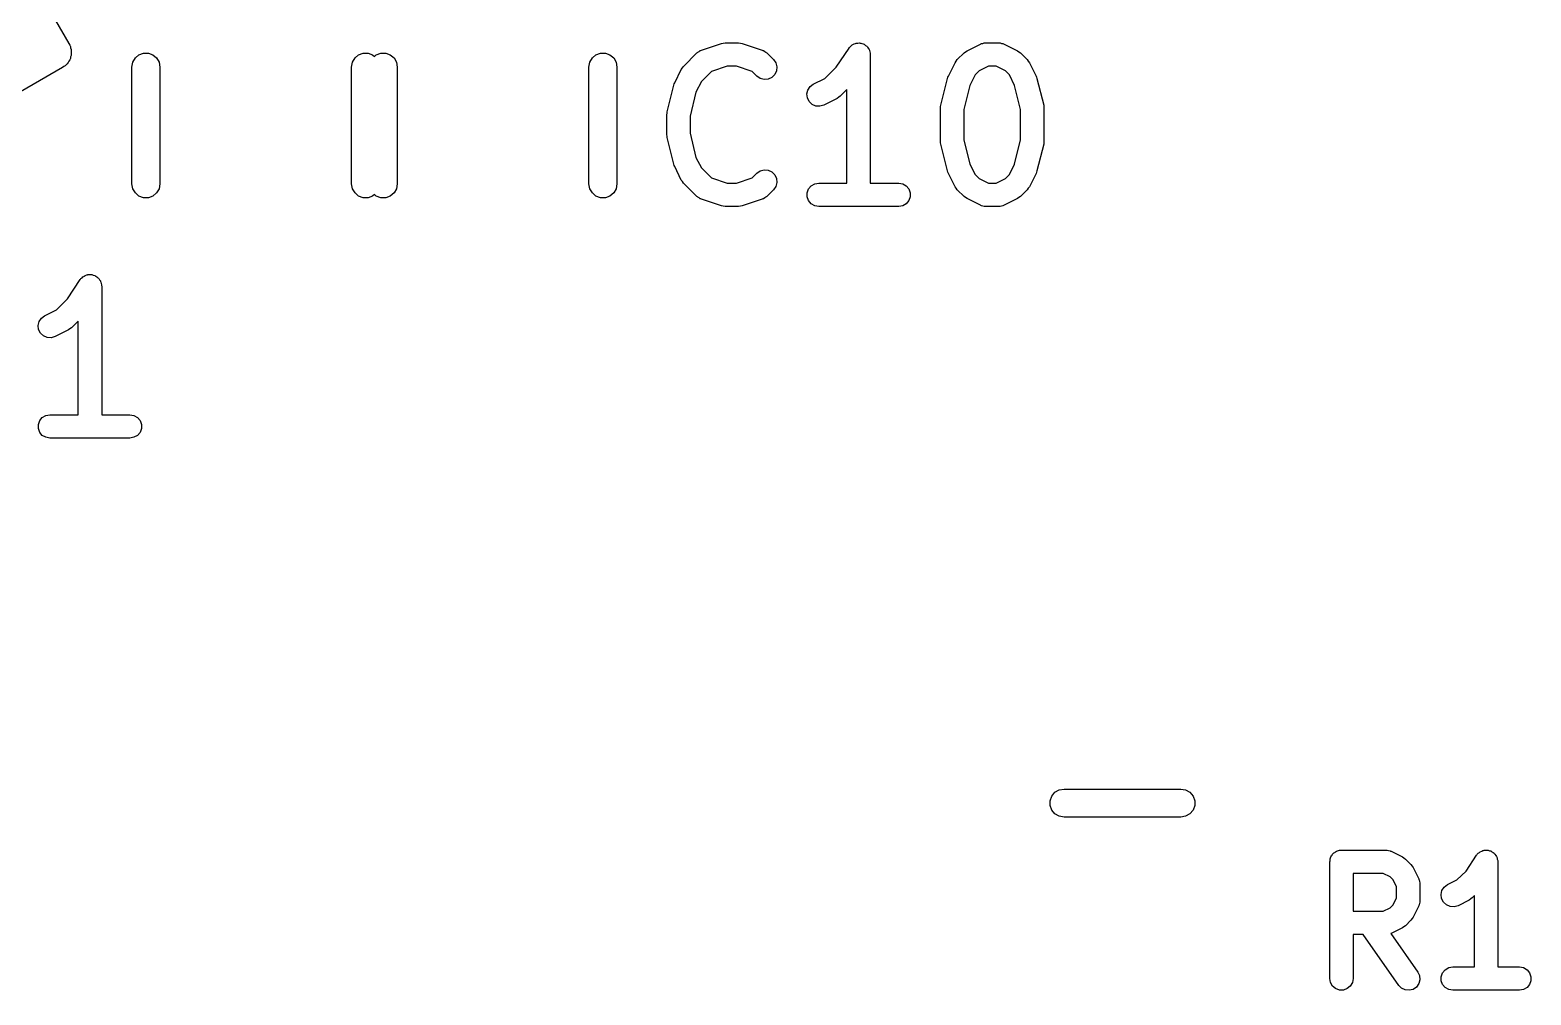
# Model space of a CAD drawing. Extents: x 83.4 to 168.1, y -157.3 to -85.4.
# Drawn here: x 134.56 to 140.99, y -102.57 to -98.44 of the extents above; entities that cross this region are included whole.
import ezdxf

# ---------------------------------------------------------------- set-up
doc = ezdxf.new("R2010")
doc.units = 0
doc.header["$MEASUREMENT"] = 0
doc.layers.add('BLACK', color=7, linetype='CONTINUOUS')

msp = doc.modelspace()

# ---------------------------------------------------------------- linework, layer by layer
at = {"layer": 'Black'}
for p, q in [((127.181, -85.4222), (134.731, -98.4991)), ((134.731, -98.4991), (134.734, -98.5053)), ((134.734, -98.5053), (134.737, -98.511)), ((134.737, -98.511), (134.738, -98.5175)), ((134.738, -98.5175), (134.74, -98.5236)), ((134.74, -98.5236), (134.74, -98.5302)), ((137.437, -98.527), (137.523, -98.4985)), ((137.523, -98.4985), (137.531, -98.4973)), ((137.531, -98.4973), (137.539, -98.4959)), ((137.539, -98.4959), (137.596, -98.4959)), ((137.596, -98.4959), (137.604, -98.4973)), ((137.604, -98.4973), (137.612, -98.4985)), ((137.612, -98.4985), (137.697, -98.527)), ((138.014, -98.5998), (138.069, -98.5182)), ((138.069, -98.5182), (138.07, -98.5162)), ((138.07, -98.5162), (138.072, -98.5138)), ((138.072, -98.5138), (138.076, -98.5099)), ((138.076, -98.5099), (138.081, -98.5056)), ((138.081, -98.5056), (138.083, -98.5044)), ((138.083, -98.5044), (138.085, -98.5026)), ((138.085, -98.5026), (138.091, -98.5006)), ((138.091, -98.5006), (138.096, -98.4979)), ((138.096, -98.4979), (138.099, -98.4976)), ((138.099, -98.4976), (138.101, -98.4967)), ((138.101, -98.4967), (138.107, -98.4967)), ((138.107, -98.4967), (138.113, -98.496)), ((138.113, -98.496), (138.116, -98.4967)), ((138.116, -98.4967), (138.119, -98.4967)), ((138.119, -98.4967), (138.124, -98.4987)), ((138.124, -98.4987), (138.13, -98.5001)), ((138.13, -98.5001), (138.133, -98.5017)), ((138.133, -98.5017), (138.135, -98.5026)), ((138.135, -98.5026), (138.14, -98.5064)), ((138.14, -98.5064), (138.145, -98.5098)), ((138.145, -98.5098), (138.146, -98.512)), ((138.146, -98.512), (138.148, -98.5138)), ((138.148, -98.5138), (138.151, -98.5189)), ((138.151, -98.5189), (138.155, -98.5238)), ((138.574, -98.5298), (138.631, -98.5012)), ((138.631, -98.5012), (138.633, -98.5004)), ((138.633, -98.5004), (138.636, -98.4989)), ((138.636, -98.4989), (138.642, -98.4979)), ((138.642, -98.4979), (138.647, -98.4962)), ((138.647, -98.4962), (138.65, -98.4964)), ((138.65, -98.4964), (138.653, -98.4959)), ((138.653, -98.4959), (138.71, -98.4959)), ((138.71, -98.4959), (138.713, -98.4964)), ((138.713, -98.4964), (138.716, -98.4962)), ((138.716, -98.4962), (138.722, -98.4979)), ((138.722, -98.4979), (138.727, -98.4989)), ((138.727, -98.4989), (138.73, -98.5004)), ((138.73, -98.5004), (138.733, -98.5012)), ((138.733, -98.5012), (138.79, -98.5298)), ((134.724, -98.5849), (134.719, -98.5891)), ((134.727, -98.5792), (134.724, -98.5849)), ((134.731, -98.5741), (134.727, -98.5792)), ((134.734, -98.568), (134.731, -98.5741)), ((134.737, -98.5623), (134.734, -98.568)), ((134.738, -98.5558), (134.737, -98.5623)), ((134.74, -98.5497), (134.738, -98.5558)), ((134.74, -98.5302), (134.741, -98.5366)), ((134.741, -98.5366), (134.74, -98.5431)), ((134.74, -98.5431), (134.74, -98.5497)), ((135, -98.5991), (135.004, -98.5786)), ((135.004, -98.5786), (135.015, -98.5605)), ((135.015, -98.5605), (135.03, -98.5471)), ((135.03, -98.5471), (135.05, -98.54)), ((135.05, -98.54), (135.071, -98.54)), ((135.071, -98.54), (135.09, -98.5471)), ((135.09, -98.5471), (135.106, -98.5605)), ((135.106, -98.5605), (135.117, -98.5786)), ((135.117, -98.5786), (135.12, -98.5991)), ((135.94, -98.5991), (135.944, -98.5786)), ((135.944, -98.5786), (135.955, -98.5605)), ((135.955, -98.5605), (135.97, -98.5471)), ((135.97, -98.5471), (135.99, -98.54)), ((135.99, -98.54), (136.011, -98.54)), ((136.011, -98.54), (136.03, -98.5471)), ((136.03, -98.5471), (136.038, -98.5538)), ((136.038, -98.5538), (136.046, -98.5471)), ((136.046, -98.5471), (136.066, -98.54)), ((136.066, -98.54), (136.087, -98.54)), ((136.087, -98.54), (136.106, -98.5471)), ((136.106, -98.5471), (136.122, -98.5605)), ((136.122, -98.5605), (136.133, -98.5786)), ((136.133, -98.5786), (136.136, -98.5991)), ((136.956, -98.5991), (136.96, -98.5786)), ((136.96, -98.5786), (136.971, -98.5605)), ((136.971, -98.5605), (136.986, -98.5471)), ((136.986, -98.5471), (137.006, -98.54)), ((137.006, -98.54), (137.027, -98.54)), ((137.027, -98.54), (137.046, -98.5471)), ((137.046, -98.5471), (137.062, -98.5605)), ((137.062, -98.5605), (137.073, -98.5786)), ((137.073, -98.5786), (137.076, -98.5991)), ((137.361, -98.5963), (137.418, -98.5391)), ((137.418, -98.5391), (137.42, -98.5375)), ((137.42, -98.5375), (137.422, -98.5353)), ((137.422, -98.5353), (137.427, -98.5325)), ((137.427, -98.5325), (137.432, -98.5292)), ((137.432, -98.5292), (137.435, -98.5284)), ((137.435, -98.5284), (137.437, -98.527)), ((137.697, -98.527), (137.7, -98.5284)), ((137.7, -98.5284), (137.703, -98.5292)), ((137.703, -98.5292), (137.708, -98.5325)), ((137.708, -98.5325), (137.713, -98.5353)), ((137.713, -98.5353), (137.715, -98.5375)), ((137.715, -98.5375), (137.717, -98.5391)), ((137.717, -98.5391), (137.746, -98.5677)), ((137.746, -98.5677), (137.755, -98.5819)), ((137.755, -98.5819), (137.76, -98.5987)), ((138.155, -98.5238), (138.156, -98.5264)), ((138.156, -98.5264), (138.157, -98.5288)), ((138.157, -98.5288), (138.158, -98.5347)), ((138.158, -98.5347), (138.16, -98.5404)), ((138.16, -98.5404), (138.16, -98.5432)), ((138.16, -98.5432), (138.16, -98.5459)), ((138.16, -98.5459), (138.16, -99.0959)), ((138.494, -98.6378), (138.523, -98.5807)), ((138.523, -98.5807), (138.527, -98.5743)), ((138.527, -98.5743), (138.532, -98.5677)), ((138.532, -98.5677), (138.561, -98.5391)), ((138.561, -98.5391), (138.567, -98.5345)), ((138.567, -98.5345), (138.574, -98.5298)), ((138.79, -98.5298), (138.796, -98.5345)), ((138.796, -98.5345), (138.803, -98.5391)), ((138.803, -98.5391), (138.831, -98.5677)), ((138.831, -98.5677), (138.836, -98.5743)), ((138.836, -98.5743), (138.841, -98.5807)), ((138.841, -98.5807), (138.869, -98.6378)), ((134.704, -98.6016), (123.272, -105.202)), ((134.709, -98.5974), (134.704, -98.6016)), ((134.715, -98.5941), (134.709, -98.5974)), ((134.719, -98.5891), (134.715, -98.5941)), ((135, -99.0991), (135, -98.5991)), ((135.12, -98.5991), (135.12, -99.0991)), ((135.94, -99.0991), (135.94, -98.5991)), ((136.136, -98.5991), (136.136, -99.0991)), ((136.956, -99.0991), (136.956, -98.5991)), ((137.076, -98.5991), (137.076, -99.0991)), ((137.323, -98.6664), (137.351, -98.6093)), ((137.351, -98.6093), (137.356, -98.6028)), ((137.356, -98.6028), (137.361, -98.5963)), ((137.48, -98.6182), (137.437, -98.6612)), ((137.547, -98.5959), (137.48, -98.6182)), ((137.588, -98.5959), (137.547, -98.5959)), ((137.655, -98.6182), (137.588, -98.5959)), ((137.675, -98.6384), (137.655, -98.6182)), ((137.689, -98.6484), (137.675, -98.6384)), ((137.706, -98.6529), (137.689, -98.6484)), ((137.723, -98.6514), (137.706, -98.6529)), ((137.739, -98.644), (137.723, -98.6514)), ((137.751, -98.6317), (137.739, -98.644)), ((137.758, -98.616), (137.751, -98.6317)), ((137.76, -98.5987), (137.758, -98.616)), ((137.916, -98.6726), (137.966, -98.6477)), ((137.966, -98.6477), (138.014, -98.5998)), ((138.462, -98.7624), (138.49, -98.6481)), ((138.49, -98.6481), (138.492, -98.6431)), ((138.492, -98.6431), (138.494, -98.6378)), ((138.608, -98.6327), (138.586, -98.6776)), ((138.626, -98.6156), (138.608, -98.6327)), ((138.665, -98.5959), (138.626, -98.6156)), ((138.698, -98.5959), (138.665, -98.5959)), ((138.738, -98.6156), (138.698, -98.5959)), ((138.755, -98.6327), (138.738, -98.6156)), ((138.777, -98.6776), (138.755, -98.6327)), ((138.869, -98.6378), (138.871, -98.6431)), ((138.871, -98.6431), (138.873, -98.6481)), ((138.873, -98.6481), (138.902, -98.7624)), ((137.29, -98.7909), (137.319, -98.6766)), ((137.319, -98.6766), (137.321, -98.6716)), ((137.321, -98.6716), (137.323, -98.6664)), ((137.414, -98.7062), (137.389, -98.8092)), ((137.437, -98.6612), (137.414, -98.7062)), ((137.889, -98.7143), (137.893, -98.6975)), ((137.891, -98.7316), (137.889, -98.7143)), ((137.893, -98.6975), (137.902, -98.683)), ((137.902, -98.683), (137.916, -98.6726)), ((138.06, -98.6952), (138.031, -98.7241)), ((138.06, -99.0959), (138.06, -98.6952)), ((138.586, -98.6776), (138.56, -98.7806)), ((138.803, -98.7806), (138.777, -98.6776)), ((137.899, -98.7471), (137.891, -98.7316)), ((137.911, -98.7591), (137.899, -98.7471)), ((137.927, -98.766), (137.911, -98.7591)), ((137.944, -98.767), (137.927, -98.766)), ((137.961, -98.7621), (137.944, -98.767)), ((138.018, -98.7335), (137.961, -98.7621)), ((138.025, -98.7287), (138.018, -98.7335)), ((138.031, -98.7241), (138.025, -98.7287)), ((138.46, -98.7745), (138.461, -98.7685)), ((138.46, -98.9173), (138.46, -98.7745)), ((138.461, -98.7685), (138.462, -98.7624)), ((138.56, -98.7806), (138.56, -98.9112)), ((138.803, -98.9112), (138.803, -98.7806)), ((138.902, -98.7624), (138.902, -98.7685)), ((138.902, -98.7685), (138.903, -98.7745)), ((138.903, -98.7745), (138.903, -98.9173)), ((137.289, -98.8031), (137.29, -98.797)), ((137.289, -98.8888), (137.289, -98.8031)), ((137.29, -98.797), (137.29, -98.7909)), ((137.389, -98.8092), (137.389, -98.8826)), ((137.29, -98.8948), (137.289, -98.8888)), ((137.29, -98.9009), (137.29, -98.8948)), ((137.319, -99.0152), (137.29, -98.9009)), ((137.389, -98.8826), (137.414, -98.9856)), ((138.461, -98.9234), (138.46, -98.9173)), ((138.462, -98.9295), (138.461, -98.9234)), ((138.49, -99.0438), (138.462, -98.9295)), ((138.56, -98.9112), (138.586, -99.0142)), ((138.777, -99.0142), (138.803, -98.9112)), ((138.902, -98.9295), (138.873, -99.0438)), ((138.903, -98.9173), (138.902, -98.9234)), ((138.902, -98.9234), (138.902, -98.9295)), ((137.321, -99.0202), (137.319, -99.0152)), ((137.323, -99.0254), (137.321, -99.0202)), ((137.351, -99.0826), (137.323, -99.0254)), ((137.414, -98.9856), (137.437, -99.0306)), ((137.437, -99.0306), (137.48, -99.0736)), ((138.586, -99.0142), (138.608, -99.0592)), ((138.755, -99.0592), (138.777, -99.0142)), ((135.004, -99.1196), (135, -99.0991)), ((135.12, -99.0991), (135.117, -99.1196)), ((135.944, -99.1196), (135.94, -99.0991)), ((136.136, -99.0991), (136.133, -99.1196)), ((136.96, -99.1196), (136.956, -99.0991)), ((137.076, -99.0991), (137.073, -99.1196)), ((137.356, -99.089), (137.351, -99.0826)), ((137.361, -99.0956), (137.356, -99.089)), ((137.418, -99.1527), (137.361, -99.0956)), ((137.48, -99.0736), (137.547, -99.0959)), ((137.547, -99.0959), (137.588, -99.0959)), ((137.588, -99.0959), (137.655, -99.0736)), ((137.655, -99.0736), (137.675, -99.0534)), ((137.675, -99.0534), (137.689, -99.0435)), ((137.689, -99.0435), (137.706, -99.039)), ((137.706, -99.039), (137.723, -99.0405)), ((137.723, -99.0405), (137.739, -99.0478)), ((137.739, -99.0478), (137.751, -99.0601)), ((137.751, -99.0601), (137.758, -99.0758)), ((137.76, -99.0931), (137.755, -99.1099)), ((137.758, -99.0758), (137.76, -99.0931)), ((137.907, -99.1076), (137.922, -99.0989)), ((137.922, -99.0989), (137.939, -99.0959)), ((137.939, -99.0959), (138.06, -99.0959)), ((138.16, -99.0959), (138.282, -99.0959)), ((138.282, -99.0959), (138.299, -99.0989)), ((138.299, -99.0989), (138.314, -99.1076)), ((138.492, -99.0487), (138.49, -99.0438)), ((138.494, -99.054), (138.492, -99.0487)), ((138.523, -99.1111), (138.494, -99.054)), ((138.608, -99.0592), (138.626, -99.0762)), ((138.626, -99.0762), (138.665, -99.0959)), ((138.665, -99.0959), (138.698, -99.0959)), ((138.698, -99.0959), (138.738, -99.0762)), ((138.738, -99.0762), (138.755, -99.0592)), ((138.869, -99.054), (138.841, -99.1111)), ((138.871, -99.0487), (138.869, -99.054)), ((138.873, -99.0438), (138.871, -99.0487)), ((135.015, -99.1377), (135.004, -99.1196)), ((135.03, -99.151), (135.015, -99.1377)), ((135.05, -99.1582), (135.03, -99.151)), ((135.071, -99.1582), (135.05, -99.1582)), ((135.09, -99.151), (135.071, -99.1582)), ((135.106, -99.1377), (135.09, -99.151)), ((135.117, -99.1196), (135.106, -99.1377)), ((135.955, -99.1377), (135.944, -99.1196)), ((135.97, -99.151), (135.955, -99.1377)), ((135.99, -99.1582), (135.97, -99.151)), ((136.011, -99.1582), (135.99, -99.1582)), ((136.03, -99.151), (136.011, -99.1582)), ((136.038, -99.1443), (136.03, -99.151)), ((136.046, -99.151), (136.038, -99.1443)), ((136.066, -99.1582), (136.046, -99.151)), ((136.087, -99.1582), (136.066, -99.1582)), ((136.106, -99.151), (136.087, -99.1582)), ((136.122, -99.1377), (136.106, -99.151)), ((136.133, -99.1196), (136.122, -99.1377)), ((136.971, -99.1377), (136.96, -99.1196)), ((136.986, -99.151), (136.971, -99.1377)), ((137.006, -99.1582), (136.986, -99.151)), ((137.027, -99.1582), (137.006, -99.1582)), ((137.046, -99.151), (137.027, -99.1582)), ((137.062, -99.1377), (137.046, -99.151)), ((137.073, -99.1196), (137.062, -99.1377)), ((137.42, -99.1543), (137.418, -99.1527)), ((137.422, -99.1565), (137.42, -99.1543)), ((137.427, -99.1593), (137.422, -99.1565)), ((137.432, -99.1627), (137.427, -99.1593)), ((137.435, -99.1634), (137.432, -99.1627)), ((137.437, -99.1648), (137.435, -99.1634)), ((137.523, -99.1933), (137.437, -99.1648)), ((137.697, -99.1648), (137.612, -99.1933)), ((137.7, -99.1634), (137.697, -99.1648)), ((137.703, -99.1627), (137.7, -99.1634)), ((137.708, -99.1593), (137.703, -99.1627)), ((137.713, -99.1565), (137.708, -99.1593)), ((137.715, -99.1543), (137.713, -99.1565)), ((137.717, -99.1527), (137.715, -99.1543)), ((137.746, -99.1241), (137.717, -99.1527)), ((137.755, -99.1099), (137.746, -99.1241)), ((137.89, -99.1372), (137.895, -99.1209)), ((137.89, -99.1546), (137.89, -99.1372)), ((137.895, -99.1709), (137.89, -99.1546)), ((137.895, -99.1209), (137.907, -99.1076)), ((138.314, -99.1076), (138.325, -99.1209)), ((138.325, -99.1209), (138.331, -99.1372)), ((138.331, -99.1546), (138.325, -99.1709)), ((138.331, -99.1372), (138.331, -99.1546)), ((138.527, -99.1176), (138.523, -99.1111)), ((138.532, -99.1241), (138.527, -99.1176)), ((138.561, -99.1527), (138.532, -99.1241)), ((138.567, -99.1573), (138.561, -99.1527)), ((138.574, -99.1621), (138.567, -99.1573)), ((138.631, -99.1906), (138.574, -99.1621)), ((138.79, -99.1621), (138.733, -99.1906)), ((138.796, -99.1573), (138.79, -99.1621)), ((138.803, -99.1527), (138.796, -99.1573)), ((138.831, -99.1241), (138.803, -99.1527)), ((138.836, -99.1176), (138.831, -99.1241)), ((138.841, -99.1111), (138.836, -99.1176)), ((137.531, -99.1945), (137.523, -99.1933)), ((137.539, -99.1959), (137.531, -99.1945)), ((137.596, -99.1959), (137.539, -99.1959)), ((137.604, -99.1945), (137.596, -99.1959)), ((137.612, -99.1933), (137.604, -99.1945)), ((137.907, -99.1842), (137.895, -99.1709)), ((137.922, -99.1929), (137.907, -99.1842)), ((137.939, -99.1959), (137.922, -99.1929)), ((138.282, -99.1959), (137.939, -99.1959)), ((138.299, -99.1929), (138.282, -99.1959)), ((138.314, -99.1842), (138.299, -99.1929)), ((138.325, -99.1709), (138.314, -99.1842)), ((138.633, -99.1915), (138.631, -99.1906)), ((138.636, -99.1929), (138.633, -99.1915)), ((138.642, -99.1939), (138.636, -99.1929)), ((138.647, -99.1956), (138.642, -99.1939)), ((138.65, -99.1954), (138.647, -99.1956)), ((138.653, -99.1959), (138.65, -99.1954)), ((138.71, -99.1959), (138.653, -99.1959)), ((138.713, -99.1954), (138.71, -99.1959)), ((138.716, -99.1956), (138.713, -99.1954)), ((138.722, -99.1939), (138.716, -99.1956)), ((138.727, -99.1929), (138.722, -99.1939)), ((138.73, -99.1915), (138.727, -99.1929)), ((138.733, -99.1906), (138.73, -99.1915)), ((134.818, -99.4873), (134.824, -99.4866)), ((134.824, -99.4866), (134.827, -99.4873)), ((134.725, -99.5904), (134.779, -99.5088)), ((134.779, -99.5088), (134.781, -99.5068)), ((134.781, -99.5068), (134.782, -99.5044)), ((134.782, -99.5044), (134.787, -99.5005)), ((134.787, -99.5005), (134.791, -99.4962)), ((134.791, -99.4962), (134.794, -99.495)), ((134.794, -99.495), (134.796, -99.4932)), ((134.796, -99.4932), (134.801, -99.4912)), ((134.801, -99.4912), (134.807, -99.4885)), ((134.807, -99.4885), (134.81, -99.4882)), ((134.81, -99.4882), (134.812, -99.4873)), ((134.812, -99.4873), (134.818, -99.4873)), ((134.827, -99.4873), (134.829, -99.4873)), ((134.829, -99.4873), (134.835, -99.4893)), ((134.835, -99.4893), (134.841, -99.4907)), ((134.841, -99.4907), (134.843, -99.4923)), ((134.843, -99.4923), (134.846, -99.4932)), ((134.846, -99.4932), (134.85, -99.497)), ((134.85, -99.497), (134.855, -99.5004)), ((134.855, -99.5004), (134.857, -99.5026)), ((134.857, -99.5026), (134.859, -99.5044)), ((134.859, -99.5044), (134.862, -99.5095)), ((134.862, -99.5095), (134.866, -99.5144)), ((134.866, -99.5144), (134.866, -99.517)), ((134.866, -99.517), (134.868, -99.5194)), ((134.868, -99.5194), (134.869, -99.5253)), ((134.869, -99.5253), (134.87, -99.531)), ((134.87, -99.531), (134.87, -99.5338)), ((134.87, -99.5338), (134.871, -99.5365)), ((134.871, -99.5365), (134.871, -100.087)), ((134.677, -99.6383), (134.725, -99.5904)), ((134.603, -99.6881), (134.613, -99.6736)), ((134.613, -99.6736), (134.627, -99.6632)), ((134.627, -99.6632), (134.677, -99.6383)), ((134.599, -99.7049), (134.603, -99.6881)), ((134.601, -99.7222), (134.599, -99.7049)), ((134.609, -99.7377), (134.601, -99.7222)), ((134.622, -99.7497), (134.609, -99.7377)), ((134.729, -99.7241), (134.672, -99.7527)), ((134.735, -99.7193), (134.729, -99.7241)), ((134.742, -99.7147), (134.735, -99.7193)), ((134.771, -99.6858), (134.742, -99.7147)), ((134.771, -100.087), (134.771, -99.6858)), ((134.638, -99.7566), (134.622, -99.7497)), ((134.655, -99.7576), (134.638, -99.7566)), ((134.672, -99.7527), (134.655, -99.7576)), ((134.6, -100.128), (134.606, -100.112)), ((134.6, -100.145), (134.6, -100.128)), ((134.606, -100.112), (134.617, -100.098)), ((134.617, -100.098), (134.632, -100.09)), ((134.632, -100.09), (134.649, -100.087)), ((134.649, -100.087), (134.771, -100.087)), ((134.871, -100.087), (134.992, -100.087)), ((134.992, -100.087), (135.009, -100.09)), ((135.009, -100.09), (135.024, -100.098)), ((135.024, -100.098), (135.036, -100.112)), ((135.036, -100.112), (135.041, -100.128)), ((135.041, -100.128), (135.041, -100.145)), ((134.606, -100.162), (134.6, -100.145)), ((134.617, -100.175), (134.606, -100.162)), ((134.632, -100.183), (134.617, -100.175)), ((134.649, -100.187), (134.632, -100.183)), ((134.992, -100.187), (134.649, -100.187)), ((135.009, -100.183), (134.992, -100.187)), ((135.024, -100.175), (135.009, -100.183)), ((135.036, -100.162), (135.024, -100.175)), ((135.041, -100.145), (135.036, -100.162)), ((138.93, -101.738), (138.937, -101.718)), ((138.937, -101.718), (138.95, -101.702)), ((138.95, -101.702), (138.968, -101.692)), ((138.968, -101.692), (138.989, -101.688)), ((138.989, -101.688), (139.489, -101.688)), ((139.489, -101.688), (139.509, -101.692)), ((139.509, -101.692), (139.527, -101.702)), ((139.527, -101.702), (139.541, -101.718)), ((139.541, -101.718), (139.548, -101.738)), ((138.93, -101.759), (138.93, -101.738)), ((138.937, -101.778), (138.93, -101.759)), ((138.95, -101.794), (138.937, -101.778)), ((138.968, -101.804), (138.95, -101.794)), ((139.527, -101.794), (139.509, -101.804)), ((139.541, -101.778), (139.527, -101.794)), ((139.548, -101.759), (139.541, -101.778)), ((139.548, -101.738), (139.548, -101.759)), ((138.989, -101.808), (138.968, -101.804)), ((139.489, -101.808), (138.989, -101.808)), ((139.509, -101.804), (139.489, -101.808)), ((140.127, -101.991), (140.128, -101.986)), ((140.127, -101.995), (140.127, -101.991)), ((140.128, -101.986), (140.129, -101.982)), ((140.129, -101.982), (140.131, -101.978)), ((140.131, -101.978), (140.133, -101.974)), ((140.133, -101.974), (140.136, -101.971)), ((140.136, -101.971), (140.138, -101.967)), ((140.138, -101.967), (140.141, -101.964)), ((140.141, -101.964), (140.144, -101.961)), ((140.144, -101.961), (140.148, -101.959)), ((140.148, -101.959), (140.151, -101.956)), ((140.151, -101.956), (140.155, -101.954)), ((140.155, -101.954), (140.159, -101.952)), ((140.159, -101.952), (140.163, -101.951)), ((140.163, -101.951), (140.167, -101.95)), ((140.167, -101.95), (140.172, -101.95)), ((140.172, -101.95), (140.176, -101.949)), ((140.176, -101.949), (140.367, -101.949)), ((140.367, -101.949), (140.369, -101.95)), ((140.369, -101.95), (140.372, -101.95)), ((140.372, -101.95), (140.378, -101.951)), ((140.378, -101.951), (140.384, -101.952)), ((140.384, -101.952), (140.386, -101.954)), ((140.386, -101.954), (140.389, -101.954)), ((140.389, -101.954), (140.437, -101.978)), ((140.437, -101.978), (140.443, -101.983)), ((140.443, -101.983), (140.45, -101.988)), ((140.45, -101.988), (140.473, -102.011)), ((140.709, -102.039), (140.754, -101.971)), ((140.754, -101.971), (140.755, -101.969)), ((140.755, -101.969), (140.757, -101.967)), ((140.757, -101.967), (140.761, -101.963)), ((140.761, -101.963), (140.766, -101.959)), ((140.766, -101.959), (140.768, -101.958)), ((140.768, -101.958), (140.77, -101.956)), ((140.77, -101.956), (140.776, -101.954)), ((140.776, -101.954), (140.781, -101.951)), ((140.781, -101.951), (140.784, -101.951)), ((140.784, -101.951), (140.786, -101.95)), ((140.786, -101.95), (140.792, -101.95)), ((140.792, -101.95), (140.798, -101.949)), ((140.798, -101.949), (140.801, -101.95)), ((140.801, -101.95), (140.804, -101.95)), ((140.804, -101.95), (140.809, -101.952)), ((140.809, -101.952), (140.815, -101.953)), ((140.815, -101.953), (140.818, -101.955)), ((140.818, -101.955), (140.82, -101.956)), ((140.82, -101.956), (140.825, -101.96)), ((140.825, -101.96), (140.83, -101.963)), ((140.83, -101.963), (140.831, -101.965)), ((140.831, -101.965), (140.833, -101.967)), ((140.833, -101.967), (140.836, -101.972)), ((140.836, -101.972), (140.84, -101.977)), ((140.84, -101.977), (140.841, -101.98)), ((140.841, -101.98), (140.842, -101.982)), ((140.842, -101.982), (140.843, -101.988)), ((140.843, -101.988), (140.845, -101.994)), ((140.126, -101.999), (140.127, -101.995)), ((140.126, -102.499), (140.126, -101.999)), ((140.226, -102.049), (140.226, -102.211)), ((140.355, -102.049), (140.226, -102.049)), ((140.385, -102.064), (140.355, -102.049)), ((140.473, -102.011), (140.478, -102.018)), ((140.478, -102.018), (140.483, -102.024)), ((140.483, -102.024), (140.507, -102.072)), ((140.67, -102.077), (140.709, -102.039)), ((140.845, -101.994), (140.845, -101.996)), ((140.845, -101.996), (140.845, -101.999)), ((140.845, -101.999), (140.845, -102.449)), ((140.397, -102.076), (140.385, -102.064)), ((140.412, -102.106), (140.397, -102.076)), ((140.412, -102.154), (140.412, -102.106)), ((140.507, -102.072), (140.507, -102.075)), ((140.507, -102.075), (140.509, -102.077)), ((140.509, -102.077), (140.51, -102.083)), ((140.51, -102.083), (140.511, -102.089)), ((140.511, -102.089), (140.511, -102.092)), ((140.511, -102.092), (140.512, -102.094)), ((140.512, -102.094), (140.512, -102.166)), ((140.606, -102.122), (140.616, -102.108)), ((140.616, -102.108), (140.63, -102.097)), ((140.63, -102.097), (140.67, -102.077)), ((140.385, -102.196), (140.397, -102.184)), ((140.397, -102.184), (140.412, -102.154)), ((140.509, -102.183), (140.507, -102.185)), ((140.51, -102.177), (140.509, -102.183)), ((140.511, -102.172), (140.51, -102.177)), ((140.512, -102.166), (140.511, -102.169)), ((140.511, -102.169), (140.511, -102.172)), ((140.602, -102.139), (140.606, -102.122)), ((140.604, -102.156), (140.602, -102.139)), ((140.612, -102.172), (140.604, -102.156)), ((140.625, -102.184), (140.612, -102.172)), ((140.641, -102.191), (140.625, -102.184)), ((140.722, -102.163), (140.675, -102.187)), ((140.729, -102.158), (140.722, -102.163)), ((140.735, -102.154), (140.729, -102.158)), ((140.745, -102.144), (140.735, -102.154)), ((140.745, -102.449), (140.745, -102.144)), ((140.226, -102.211), (140.355, -102.211)), ((140.355, -102.211), (140.385, -102.196)), ((140.478, -102.242), (140.473, -102.249)), ((140.483, -102.236), (140.478, -102.242)), ((140.507, -102.188), (140.483, -102.236)), ((140.507, -102.185), (140.507, -102.188)), ((140.658, -102.192), (140.641, -102.191)), ((140.675, -102.187), (140.658, -102.192)), ((140.269, -102.311), (140.226, -102.311)), ((140.226, -102.311), (140.226, -102.499)), ((140.421, -102.528), (140.269, -102.311)), ((140.389, -102.306), (140.388, -102.306)), ((140.388, -102.306), (140.503, -102.471)), ((140.437, -102.282), (140.389, -102.306)), ((140.443, -102.277), (140.437, -102.282)), ((140.45, -102.273), (140.443, -102.277)), ((140.473, -102.249), (140.45, -102.273)), ((140.129, -102.516), (140.126, -102.499)), ((140.226, -102.499), (140.223, -102.516)), ((140.503, -102.471), (140.51, -102.486)), ((140.512, -102.504), (140.507, -102.52)), ((140.51, -102.486), (140.512, -102.504)), ((140.603, -102.491), (140.609, -102.474)), ((140.603, -102.508), (140.603, -102.491)), ((140.609, -102.474), (140.62, -102.461)), ((140.62, -102.461), (140.635, -102.452)), ((140.635, -102.452), (140.652, -102.449)), ((140.652, -102.449), (140.745, -102.449)), ((140.845, -102.449), (140.938, -102.449)), ((140.938, -102.449), (140.955, -102.452)), ((140.955, -102.452), (140.97, -102.461)), ((140.97, -102.461), (140.981, -102.474)), ((140.981, -102.474), (140.987, -102.491)), ((140.987, -102.491), (140.987, -102.508)), ((140.138, -102.531), (140.129, -102.516)), ((140.151, -102.542), (140.138, -102.531)), ((140.167, -102.548), (140.151, -102.542)), ((140.185, -102.548), (140.167, -102.548)), ((140.201, -102.542), (140.185, -102.548)), ((140.214, -102.531), (140.201, -102.542)), ((140.223, -102.516), (140.214, -102.531)), ((140.433, -102.54), (140.421, -102.528)), ((140.449, -102.547), (140.433, -102.54)), ((140.466, -102.549), (140.449, -102.547)), ((140.483, -102.545), (140.466, -102.549)), ((140.497, -102.535), (140.483, -102.545)), ((140.507, -102.52), (140.497, -102.535)), ((140.609, -102.524), (140.603, -102.508)), ((140.62, -102.537), (140.609, -102.524)), ((140.635, -102.546), (140.62, -102.537)), ((140.652, -102.549), (140.635, -102.546)), ((140.938, -102.549), (140.652, -102.549)), ((140.955, -102.546), (140.938, -102.549)), ((140.97, -102.537), (140.955, -102.546)), ((140.981, -102.524), (140.97, -102.537)), ((140.987, -102.508), (140.981, -102.524))]:
    msp.add_line(p, q, dxfattribs=at)

doc.saveas('drawing.dxf')
